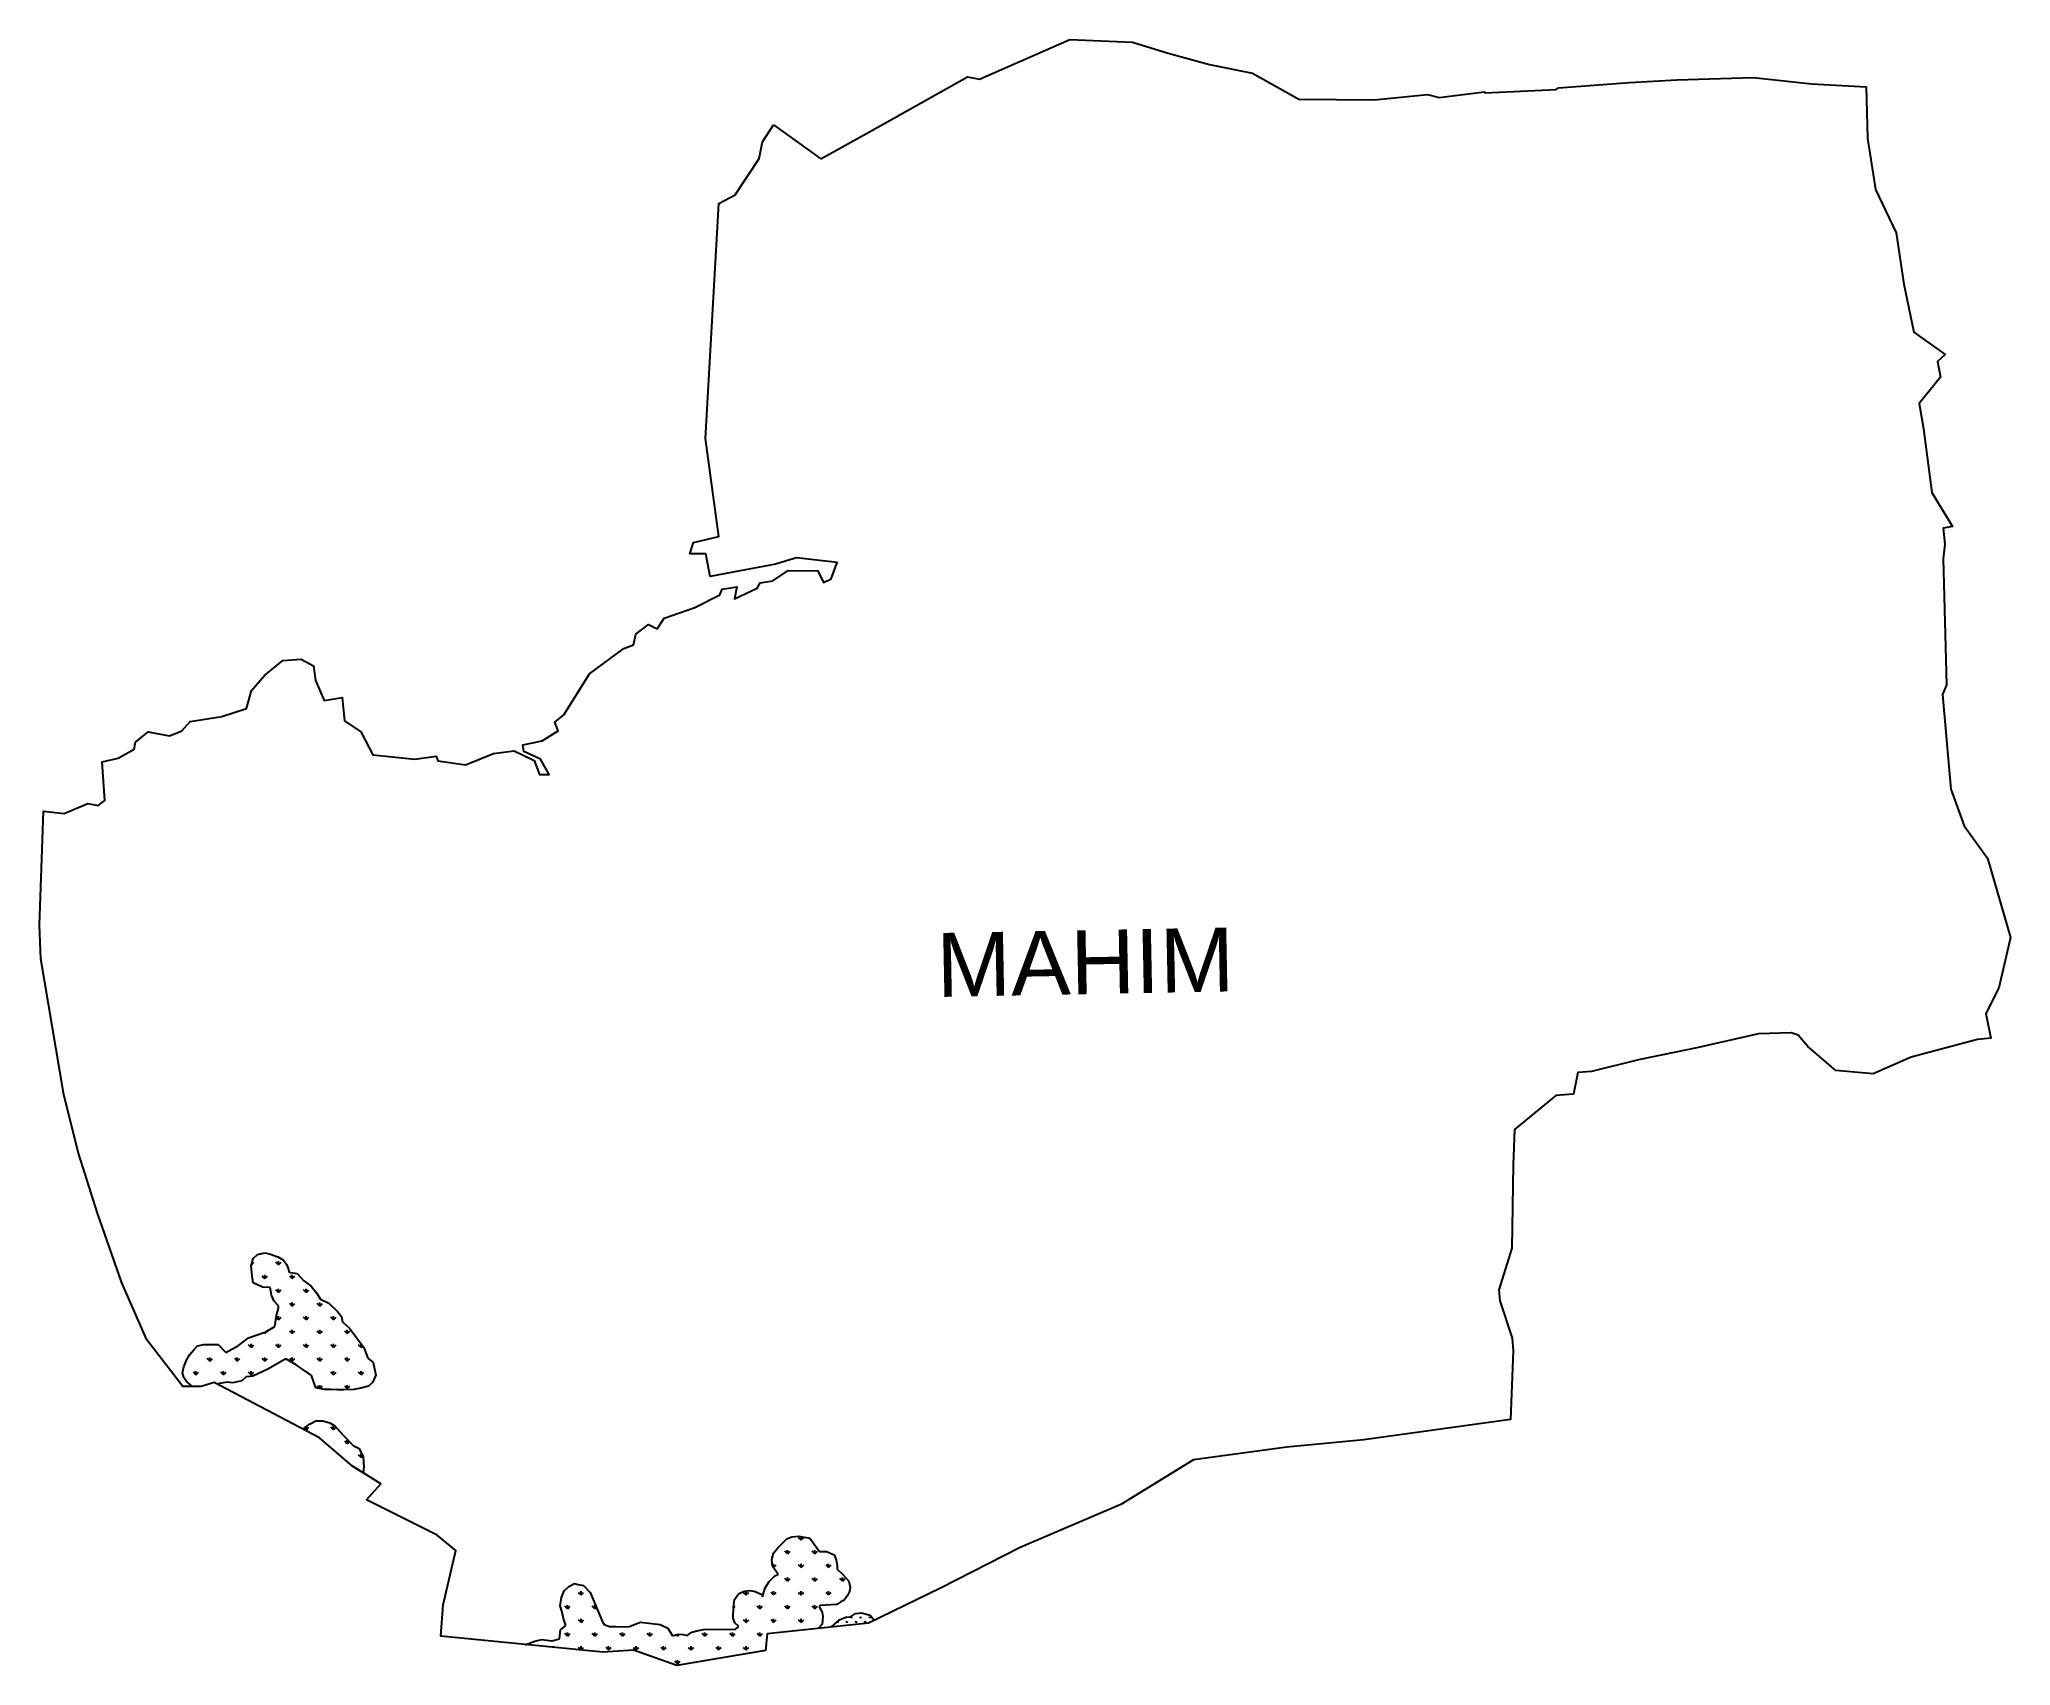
# Model space of a CAD drawing. Header units: metres. Extents: x 260119 to 267842, y 2171850 to 2178220.
import ezdxf

# ---------------------------------------------------------------- set-up
doc = ezdxf.new("R2010")
doc.units = ezdxf.units.M
for name, color, linetype in [('MANGROOVES', 112, 'Continuous'), ('village', 3, 'Continuous'), ('VILLAGE NAME', 250, 'Continuous')]:
    doc.layers.add(name, color=color, linetype=linetype)

msp = doc.modelspace()

# ---------------------------------------------------------------- linework, layer by layer
at = {"color": 3}
msp.add_lwpolyline([(262995.6, 2177885.2), (263180.4, 2177752.6)], dxfattribs=at)
at = {"layer": 'MANGROOVES'}
for p, q in [((260957.1, 2173444.7), (260974.1, 2173460.5)), ((260974.1, 2173460.5), (261002.6, 2173466.5)), ((261002.6, 2173466.5), (261021.3, 2173462.8)), ((261021.3, 2173462.8), (261053.5, 2173451.1)), ((261053.5, 2173451.1), (261075.2, 2173438.4)), ((260949.3, 2173414.6), (260957.1, 2173444.7)), ((260953.1, 2173376.2), (260949.3, 2173414.6)), ((260956.9, 2173349.1), (260953.1, 2173376.2)), ((261075.2, 2173438.4), (261089, 2173420.3)), ((261089, 2173420.3), (261094.6, 2173401.5)), ((261094.6, 2173401.5), (261096.2, 2173391)), ((261096.2, 2173391), (261129.2, 2173385.3)), ((261129.2, 2173385.3), (261155.8, 2173357.3)), ((260993.9, 2173332.1), (260956.9, 2173349.1)), ((261023.5, 2173330.6), (260993.9, 2173332.1)), ((261029, 2173300.9), (261023.5, 2173330.6)), ((261039.3, 2173277.4), (261029, 2173300.9)), ((261155.8, 2173357.3), (261184.4, 2173336.7)), ((261184.4, 2173336.7), (261204.3, 2173310.4)), ((261204.3, 2173310.4), (261221.2, 2173285.2)), ((261055.4, 2173259.6), (261039.3, 2173277.4)), ((261041.5, 2173177.7), (261048.7, 2173221.7)), ((261048.7, 2173221.7), (261056.1, 2173249.5)), ((261056.1, 2173249.5), (261055.4, 2173259.6)), ((261221.2, 2173285.2), (261252.6, 2173269.6)), ((261252.6, 2173269.6), (261287.4, 2173237.5)), ((261287.4, 2173237.5), (261302.7, 2173217.8)), ((260938, 2173133.4), (261006.2, 2173157.1)), ((261006.2, 2173157.1), (261041.5, 2173177.7)), ((261302.7, 2173217.8), (261306.8, 2173196)), ((261306.8, 2173196), (261334.2, 2173171.7)), ((261334.2, 2173171.7), (261390.6, 2173095.4)), ((260695.6, 2173046.4), (260707.8, 2173067.6)), ((260707.8, 2173067.6), (260725.7, 2173088.5)), ((260725.7, 2173088.5), (260738.8, 2173102.1)), ((260738.8, 2173102.1), (260763.1, 2173107.3)), ((260763.1, 2173107.3), (260784.7, 2173107.8)), ((260784.7, 2173107.8), (260819.2, 2173107.4)), ((260819.2, 2173107.4), (260849.6, 2173076.8)), ((260849.6, 2173076.8), (260899.4, 2173103.8)), ((260899.4, 2173103.8), (260938, 2173133.4)), ((261390.6, 2173095.4), (261405.7, 2173054.3)), ((260680.3, 2172997.1), (260685.4, 2173019.5)), ((260685.5, 2172977.8), (260680.3, 2172997.1)), ((260685.4, 2173019.5), (260695.6, 2173046.4)), ((261014.3, 2173011.1), (260956.1, 2172983.4)), ((261084.6, 2173052), (261014.3, 2173011.1)), ((261125.2, 2173028.1), (261084.6, 2173052)), ((261184.9, 2172986.4), (261125.2, 2173028.1)), ((261405.7, 2173054.3), (261426.9, 2173036.5)), ((261437.6, 2172987.5), (261424.1, 2172958.6)), ((261426.9, 2173036.5), (261437.6, 2172987.5)), ((260695.9, 2172962), (260685.5, 2172977.8)), ((260720.9, 2172942), (260695.9, 2172962)), ((260826, 2172954.4), (260817.1, 2172952.2)), ((260853.1, 2172959.6), (260826, 2172954.4)), ((260877.4, 2172956.9), (260853.1, 2172959.6)), ((260912, 2172965.1), (260877.4, 2172956.9)), ((260929, 2172980.6), (260912, 2172965.1)), ((260956.1, 2172983.4), (260929, 2172980.6)), ((261202.6, 2172938.2), (261184.9, 2172986.4)), ((261235.7, 2172931.9), (261202.6, 2172938.2)), ((261261.1, 2172930.9), (261235.7, 2172931.9)), ((261285.2, 2172930.6), (261261.1, 2172930.9)), ((261312.5, 2172929.4), (261285.2, 2172930.6)), ((261350.8, 2172931.7), (261312.5, 2172929.4)), ((261378.9, 2172936.8), (261350.8, 2172931.7)), ((261408.6, 2172944.6), (261378.9, 2172936.8)), ((261424.1, 2172958.6), (261408.6, 2172944.6)), ((261155.9, 2172774.1), (261159.7, 2172782.2)), ((261159.7, 2172782.2), (261180.2, 2172797)), ((261180.2, 2172797), (261202.3, 2172808.6)), ((261202.3, 2172808.6), (261229.2, 2172808.3)), ((261229.2, 2172808.3), (261257.2, 2172800.8)), ((261257.2, 2172800.8), (261276.8, 2172789.1)), ((261276.8, 2172789.1), (261308.4, 2172753.9)), ((261308.4, 2172753.9), (261348.3, 2172711.4)), ((261348.3, 2172711.4), (261372.3, 2172699.7)), ((261372.3, 2172699.7), (261388.1, 2172667.1)), ((261390, 2172627.4), (261387.4, 2172608.8)), ((261387.4, 2172608.8), (261391.1, 2172602.7)), ((261388.1, 2172667.1), (261390, 2172627.4)), ((262995.8, 2172290.2), (263012, 2172311.1)), ((263012, 2172311.1), (263047, 2172345.7)), ((263047, 2172345.7), (263066.7, 2172354.2)), ((263066.7, 2172354.2), (263095, 2172356.8)), ((263095, 2172356.8), (263137.8, 2172349.2)), ((263137.8, 2172349.2), (263175, 2172296.7)), ((263175, 2172296.7), (263203.3, 2172296.4)), ((263203.3, 2172296.4), (263232.3, 2172283.5)), ((262989.3, 2172265.6), (262995.8, 2172290.2)), ((262991, 2172239.6), (262989.3, 2172265.6)), ((263013.3, 2172206.7), (262991, 2172239.6)), ((263232.3, 2172283.5), (263241.2, 2172263.9)), ((263241.2, 2172263.9), (263244.3, 2172240.1)), ((263244.3, 2172240.1), (263244.5, 2172227.6)), ((263244.5, 2172227.6), (263265.6, 2172208)), ((262164.1, 2172117), (262174.8, 2172142.1)), ((262174.8, 2172142.1), (262193.7, 2172160.2)), ((262193.7, 2172160.2), (262215.6, 2172171.5)), ((262215.6, 2172171.5), (262229.9, 2172167.6)), ((262229.9, 2172167.6), (262251.1, 2172164)), ((262251.1, 2172164), (262277.5, 2172136.6)), ((262866.4, 2172135.2), (262880.8, 2172141)), ((262880.8, 2172141), (262903.2, 2172143.8)), ((262903.2, 2172143.8), (262923.5, 2172139.9)), ((262923.5, 2172139.9), (262949.1, 2172127.7)), ((262952.6, 2172119.3), (262962.1, 2172154.8)), ((262962.1, 2172154.8), (262978.3, 2172179)), ((262978.3, 2172179), (263001, 2172201.6)), ((263001, 2172201.6), (263013.3, 2172206.7)), ((263265.6, 2172208), (263290.7, 2172179.8)), ((263293.1, 2172139.8), (263285.6, 2172124.3)), ((263290.7, 2172179.8), (263295, 2172157.3)), ((263295, 2172157.3), (263293.1, 2172139.8)), ((262160, 2172084.2), (262164.1, 2172117)), ((262167.5, 2172058.4), (262160, 2172084.2)), ((262277.5, 2172136.6), (262325.5, 2172021.7)), ((262836.8, 2172036.5), (262838.2, 2172078)), ((262838.2, 2172078), (262841.9, 2172108.2)), ((262841.9, 2172108.2), (262854.9, 2172127.2)), ((262854.9, 2172127.2), (262866.4, 2172135.2)), ((262949.1, 2172127.7), (262952.6, 2172119.3)), ((263178.4, 2172085.5), (263174.5, 2172079.7)), ((263174.5, 2172079.7), (263185.4, 2172058.6)), ((263242.9, 2172088.9), (263178.4, 2172085.5)), ((263258.9, 2172099.5), (263242.9, 2172088.9)), ((263272.3, 2172106.4), (263258.9, 2172099.5)), ((263285.6, 2172124.3), (263272.3, 2172106.4)), ((262157.4, 2171954), (262160.9, 2171990)), ((262160.9, 2171990), (262182.3, 2172006.3)), ((262172.7, 2172034.7), (262167.5, 2172058.4)), ((262182.3, 2172006.3), (262172.7, 2172034.7)), ((262325.5, 2172021.7), (262332.4, 2172011.2)), ((262332.4, 2172011.2), (262352.2, 2172002.7)), ((262352.2, 2172002.7), (262377.1, 2172002.9)), ((262377.1, 2172002.9), (262402.9, 2172001.2)), ((262402.9, 2172001.2), (262431.1, 2172003)), ((262431.1, 2172003), (262452.9, 2172012.2)), ((262452.9, 2172012.2), (262474.5, 2172019.5)), ((262474.5, 2172019.5), (262551.4, 2172010.1)), ((262551.4, 2172010.1), (262581.2, 2171996.9)), ((262581.2, 2171996.9), (262599.9, 2171966)), ((262675.7, 2171980.8), (262694.4, 2171986)), ((262694.4, 2171986), (262721.5, 2171990.6)), ((262721.5, 2171990.6), (262762.2, 2171991.8)), ((262762.2, 2171991.8), (262845.4, 2171991.6)), ((262844.1, 2172017.3), (262836.8, 2172036.5)), ((262860.1, 2172003), (262844.1, 2172017.3)), ((262845.4, 2171991.6), (262860.1, 2172003)), ((263186.3, 2172011.6), (263170.9, 2171995.4)), ((263185.4, 2172058.6), (263188.6, 2172041.5)), ((263188.6, 2172041.5), (263186.3, 2172011.6)), ((263223, 2172000.9), (263253.4, 2172029.1)), ((263253.4, 2172029.1), (263278, 2172038.8)), ((263278, 2172038.8), (263296.7, 2172041.2)), ((263296.7, 2172041.2), (263316.1, 2172053.7)), ((263316.1, 2172053.7), (263339.5, 2172056.7)), ((263339.5, 2172056.7), (263373.5, 2172047.2)), ((263373.5, 2172047.2), (263390.2, 2172027.1)), ((262023, 2171931.4), (262060.1, 2171945.1)), ((262060.1, 2171945.1), (262088, 2171952.2)), ((262088, 2171952.2), (262126.5, 2171946.8)), ((262126.5, 2171946.8), (262157.4, 2171954)), ((262599.9, 2171966), (262622, 2171972.3)), ((262622, 2171972.3), (262641.5, 2171971.9)), ((262641.5, 2171971.9), (262657.3, 2171967.7)), ((262657.3, 2171967.7), (262675.7, 2171980.8))]:
    msp.add_line(p, q, dxfattribs=at)
at = {"layer": 'MANGROOVES', "linetype": 'Continuous'}
for p, q in [((260951.4, 2173422.6), (260958.4, 2173429.6)), ((261002.2, 2173365.7), (260992.1, 2173375.8)), ((261002.2, 2173365.7), (261002.2, 2173380)), ((261002.2, 2173365.7), (261012.3, 2173375.8)), ((261056, 2173419.5), (261045.9, 2173429.6)), ((261056, 2173419.5), (261056, 2173433.8)), ((261056, 2173419.5), (261066.1, 2173429.6)), ((261109.9, 2173365.7), (261099.8, 2173375.8)), ((261109.9, 2173365.7), (261109.9, 2173380)), ((261109.9, 2173365.7), (261120, 2173375.8)), ((261056, 2173311.8), (261045.9, 2173321.9)), ((261056, 2173311.8), (261056, 2173326.1)), ((261056, 2173311.8), (261066.1, 2173321.9)), ((261163.8, 2173311.8), (261153.7, 2173321.9)), ((261163.8, 2173311.8), (261163.8, 2173326.1)), ((261163.8, 2173311.8), (261173.9, 2173321.9)), ((261109.9, 2173257.9), (261099.8, 2173268)), ((261109.9, 2173257.9), (261109.9, 2173272.2)), ((261109.9, 2173257.9), (261120, 2173268)), ((261217.7, 2173257.9), (261207.6, 2173268)), ((261217.7, 2173257.9), (261217.7, 2173272.2)), ((261217.7, 2173257.9), (261227.8, 2173268)), ((261002.2, 2173150.1), (260998, 2173154.3)), ((261002.2, 2173150.1), (261012.3, 2173160.2)), ((261002.2, 2173150.1), (261002.2, 2173155.7)), ((261056, 2173204), (261047.3, 2173212.8)), ((261056, 2173204), (261056, 2173218.3)), ((261056, 2173204), (261066.1, 2173214.1)), ((261109.9, 2173150.1), (261099.8, 2173160.2)), ((261109.9, 2173150.1), (261109.9, 2173164.4)), ((261109.9, 2173150.1), (261120, 2173160.2)), ((261163.8, 2173204), (261153.7, 2173214.1)), ((261163.8, 2173204), (261163.8, 2173218.3)), ((261163.8, 2173204), (261173.9, 2173214.1)), ((261217.7, 2173150.1), (261207.6, 2173160.2)), ((261217.7, 2173150.1), (261217.7, 2173164.4)), ((261217.7, 2173150.1), (261227.8, 2173160.2)), ((261271.6, 2173204), (261261.5, 2173214.1)), ((261271.6, 2173204), (261271.6, 2173218.3)), ((261271.6, 2173204), (261281.7, 2173214.1)), ((261325.5, 2173150.1), (261315.4, 2173160.2)), ((261325.5, 2173150.1), (261325.5, 2173164.4)), ((261325.5, 2173150.1), (261335.6, 2173160.2)), ((260948.3, 2173096.3), (260938.2, 2173106.4)), ((260948.3, 2173096.3), (260948.3, 2173110.5)), ((260948.3, 2173096.3), (260958.4, 2173106.4)), ((261056, 2173096.3), (261045.9, 2173106.4)), ((261056, 2173096.3), (261056, 2173110.5)), ((261056, 2173096.3), (261066.1, 2173106.4)), ((261163.8, 2173096.3), (261153.7, 2173106.4)), ((261163.8, 2173096.3), (261163.8, 2173110.5)), ((261163.8, 2173096.3), (261173.9, 2173106.4)), ((261271.6, 2173096.3), (261261.5, 2173106.4)), ((261271.6, 2173096.3), (261271.6, 2173110.5)), ((261271.6, 2173096.3), (261281.7, 2173106.4)), ((261379.3, 2173096.3), (261369.2, 2173106.4)), ((261379.3, 2173096.3), (261379.3, 2173110.5)), ((261379.3, 2173096.3), (261385.5, 2173102.4)), ((260732.8, 2172988.5), (260722.7, 2172998.6)), ((260732.8, 2172988.5), (260732.8, 2173002.8)), ((260732.8, 2172988.5), (260742.9, 2172998.6)), ((260786.6, 2173042.4), (260776.5, 2173052.5)), ((260786.6, 2173042.4), (260786.6, 2173056.7)), ((260786.6, 2173042.4), (260796.7, 2173052.5)), ((260840.5, 2172988.5), (260830.4, 2172998.6)), ((260840.5, 2172988.5), (260840.5, 2173002.8)), ((260840.5, 2172988.5), (260850.6, 2172998.6)), ((260894.4, 2173042.4), (260884.3, 2173052.5)), ((260894.4, 2173042.4), (260894.4, 2173056.7)), ((260894.4, 2173042.4), (260904.5, 2173052.5)), ((260948.3, 2172988.5), (260938.2, 2172998.6)), ((260948.3, 2172988.5), (260948.3, 2173002.8)), ((260948.3, 2172988.5), (260958.4, 2172998.6)), ((261002.2, 2173042.4), (260992.1, 2173052.5)), ((261002.2, 2173042.4), (261002.2, 2173056.7)), ((261002.2, 2173042.4), (261012.3, 2173052.5)), ((261109.9, 2173042.4), (261099.8, 2173052.5)), ((261109.9, 2173042.4), (261109.9, 2173056.7)), ((261109.9, 2173042.4), (261120, 2173052.5)), ((261163.8, 2173001.1), (261163.8, 2173002.8)), ((261171.2, 2172995.9), (261173.9, 2172998.6)), ((261217.7, 2173042.4), (261207.6, 2173052.5)), ((261217.7, 2173042.4), (261217.7, 2173056.7)), ((261217.7, 2173042.4), (261227.8, 2173052.5)), ((261271.6, 2172988.5), (261261.5, 2172998.6)), ((261271.6, 2172988.5), (261271.6, 2173002.8)), ((261271.6, 2172988.5), (261281.7, 2172998.6)), ((261325.5, 2173042.4), (261315.4, 2173052.5)), ((261325.5, 2173042.4), (261325.5, 2173056.7)), ((261325.5, 2173042.4), (261335.6, 2173052.5)), ((261379.3, 2172988.5), (261369.2, 2172998.6)), ((261379.3, 2172988.5), (261379.3, 2173002.8)), ((261379.3, 2172988.5), (261389.4, 2172998.6)), ((261216.8, 2172935.5), (261207.6, 2172944.7)), ((261217.7, 2172935.4), (261217.7, 2172948.9)), ((261218.3, 2172935.2), (261227.8, 2172944.7)), ((261325.5, 2172934.6), (261315.4, 2172944.7)), ((261325.5, 2172934.6), (261325.5, 2172948.9)), ((261325.5, 2172934.6), (261335.6, 2172944.7)), ((261163.8, 2172773), (261158, 2172778.7)), ((261163.8, 2172773), (261163.8, 2172785.2)), ((261163.8, 2172773), (261173.9, 2172783.1)), ((261271.6, 2172773), (261261.5, 2172783.1)), ((261271.6, 2172773), (261271.6, 2172787.3)), ((261271.6, 2172773), (261281.7, 2172783.1)), ((261325.5, 2172719.1), (261315.4, 2172729.2)), ((261325.5, 2172719.1), (261325.5, 2172733.4)), ((261325.5, 2172719.1), (261333.5, 2172727.2)), ((261379.3, 2172665.2), (261379.3, 2172679.5)), ((261379.3, 2172665.2), (261369.2, 2172675.3)), ((261379.3, 2172665.2), (261385.8, 2172671.7)), ((263049.7, 2172288), (263039.6, 2172298.1)), ((263049.7, 2172288), (263049.7, 2172302.3)), ((263049.7, 2172288), (263059.8, 2172298.1)), ((263103.5, 2172341.9), (263093.4, 2172352)), ((263103.5, 2172341.9), (263103.5, 2172355.2)), ((263103.5, 2172341.9), (263113.6, 2172352)), ((263157.4, 2172288), (263147.3, 2172298.1)), ((263157.4, 2172288), (263157.4, 2172302.3)), ((263157.4, 2172288), (263167.5, 2172298.1)), ((262995.8, 2172234.2), (262992.5, 2172237.4)), ((262995.8, 2172234.2), (262995.8, 2172248.4)), ((262995.8, 2172234.2), (263005.9, 2172244.3)), ((263103.5, 2172234.2), (263093.4, 2172244.3)), ((263103.5, 2172234.2), (263103.5, 2172248.4)), ((263103.5, 2172234.2), (263113.6, 2172244.3)), ((263211.3, 2172234.2), (263201.2, 2172244.3)), ((263211.3, 2172234.2), (263211.3, 2172248.4)), ((263211.3, 2172234.2), (263221.4, 2172244.3)), ((262241.4, 2172126.4), (262241.4, 2172140.7)), ((262888, 2172126.4), (262888, 2172140.7)), ((262995.8, 2172126.4), (262995.8, 2172140.7)), ((263049.7, 2172180.3), (263039.6, 2172190.4)), ((263049.7, 2172180.3), (263049.7, 2172194.6)), ((263049.7, 2172180.3), (263059.8, 2172190.4)), ((263103.5, 2172126.4), (263103.5, 2172140.7)), ((263157.4, 2172180.3), (263147.3, 2172190.4)), ((263157.4, 2172180.3), (263157.4, 2172194.6)), ((263157.4, 2172180.3), (263167.5, 2172190.4)), ((263211.3, 2172126.4), (263211.3, 2172140.7)), ((263265.2, 2172180.3), (263255.1, 2172190.4)), ((263265.2, 2172180.3), (263265.2, 2172194.6)), ((263265.2, 2172180.3), (263275.3, 2172190.4)), ((262187.6, 2172072.5), (262177.5, 2172082.6)), ((262187.6, 2172072.5), (262187.6, 2172086.8)), ((262187.6, 2172072.5), (262197.7, 2172082.6)), ((262241.4, 2172126.4), (262231.3, 2172136.5)), ((262241.4, 2172126.4), (262251.5, 2172136.5)), ((262295.3, 2172072.5), (262285.2, 2172082.6)), ((262295.3, 2172072.5), (262295.3, 2172086.8)), ((262295.3, 2172072.5), (262301.6, 2172078.8)), ((262838.1, 2172076.5), (262844.2, 2172082.6)), ((262888, 2172126.4), (262877.9, 2172136.5)), ((262888, 2172126.4), (262898.1, 2172136.5)), ((262941.9, 2172072.5), (262931.8, 2172082.6)), ((262941.9, 2172072.5), (262941.9, 2172086.8)), ((262941.9, 2172072.5), (262952, 2172082.6)), ((262995.8, 2172126.4), (262985.7, 2172136.5)), ((262995.8, 2172126.4), (263005.9, 2172136.5)), ((263049.7, 2172072.5), (263039.6, 2172082.6)), ((263049.7, 2172072.5), (263049.7, 2172086.8)), ((263049.7, 2172072.5), (263059.8, 2172082.6)), ((263103.5, 2172126.4), (263093.4, 2172136.5)), ((263103.5, 2172126.4), (263113.6, 2172136.5)), ((263157.4, 2172072.5), (263147.3, 2172082.6)), ((263157.4, 2172072.5), (263157.4, 2172086.8)), ((263157.4, 2172072.5), (263167.5, 2172082.6)), ((263211.3, 2172126.4), (263201.2, 2172136.5)), ((263211.3, 2172126.4), (263221.4, 2172136.5)), ((262241.4, 2172018.6), (262231.3, 2172028.7)), ((262241.4, 2172018.6), (262241.4, 2172032.9)), ((262241.4, 2172018.6), (262251.5, 2172028.7)), ((262888, 2172018.6), (262877.9, 2172028.7)), ((262888, 2172018.6), (262888, 2172032.9)), ((262888, 2172018.6), (262898.1, 2172028.7)), ((262995.8, 2172018.6), (262985.7, 2172028.7)), ((262995.8, 2172018.6), (262995.8, 2172032.9)), ((262995.8, 2172018.6), (263005.9, 2172028.7)), ((263103.5, 2172018.6), (263093.4, 2172028.7)), ((263103.5, 2172018.6), (263103.5, 2172032.9)), ((263103.5, 2172018.6), (263113.6, 2172028.7)), ((263228.4, 2172001.5), (263226.1, 2172003.8)), ((263229.3, 2172001.6), (263229.3, 2172005.4)), ((263230.3, 2172001.7), (263232.6, 2172004)), ((263247.2, 2172018.6), (263244.8, 2172021.1)), ((263247.2, 2172018.6), (263247.2, 2172023.4)), ((263247.2, 2172018.6), (263250.6, 2172022)), ((263265.2, 2172005.4), (263265.2, 2172005.4)), ((263283.1, 2172018.6), (263279.8, 2172022)), ((263283.1, 2172018.6), (263283.1, 2172023.4)), ((263283.1, 2172018.6), (263286.5, 2172022)), ((263301.1, 2172036.6), (263297.7, 2172040)), ((263301.1, 2172036.6), (263301.1, 2172041.3)), ((263301.1, 2172036.6), (263304.5, 2172040)), ((263319.1, 2172018.6), (263315.7, 2172022)), ((263319.1, 2172018.6), (263319.1, 2172023.4)), ((263319.1, 2172018.6), (263322.4, 2172022)), ((263337, 2172036.6), (263333.7, 2172040)), ((263337, 2172036.6), (263337, 2172041.3)), ((263337, 2172036.6), (263340.4, 2172040)), ((263355, 2172018.6), (263351.6, 2172022)), ((263355, 2172018.6), (263355, 2172023.4)), ((263355, 2172018.6), (263358.4, 2172022)), ((263373, 2172036.6), (263369.6, 2172040)), ((263373, 2172036.6), (263373, 2172041.3)), ((263373, 2172036.6), (263376.3, 2172040)), ((262133.7, 2171921.8), (262133.7, 2171925.2)), ((262143.7, 2171920.9), (262143.8, 2171921)), ((262187.6, 2171964.7), (262177.5, 2171974.8)), ((262187.6, 2171964.7), (262187.6, 2171979)), ((262187.6, 2171964.7), (262197.7, 2171974.8)), ((262241, 2171911.3), (262231.3, 2171921)), ((262241.4, 2171911.3), (262241.4, 2171925.2)), ((262241.8, 2171911.2), (262251.5, 2171921)), ((262295.3, 2171964.7), (262285.2, 2171974.8)), ((262295.3, 2171964.7), (262295.3, 2171979)), ((262295.3, 2171964.7), (262305.4, 2171974.8)), ((262349.2, 2171910.9), (262339.1, 2171921)), ((262349.2, 2171910.9), (262349.2, 2171925.2)), ((262349.2, 2171910.9), (262359.3, 2171921)), ((262403.1, 2171964.7), (262393, 2171974.8)), ((262403.1, 2171964.7), (262403.1, 2171979)), ((262403.1, 2171964.7), (262413.2, 2171974.8)), ((262457, 2171910.9), (262446.9, 2171921)), ((262457, 2171910.9), (262457, 2171925.2)), ((262457, 2171910.9), (262467.1, 2171921)), ((262510.8, 2171964.7), (262500.7, 2171974.8)), ((262510.8, 2171964.7), (262510.8, 2171979)), ((262510.8, 2171964.7), (262520.9, 2171974.8)), ((262564.7, 2171910.9), (262554.6, 2171921)), ((262564.7, 2171910.9), (262564.7, 2171925.2)), ((262564.7, 2171910.9), (262574.8, 2171921)), ((262618.6, 2171964.7), (262613.5, 2171969.9)), ((262618.6, 2171964.7), (262626.1, 2171972.2)), ((262618.6, 2171964.7), (262618.6, 2171971.4)), ((262672.5, 2171910.9), (262662.4, 2171921)), ((262672.5, 2171910.9), (262672.5, 2171925.2)), ((262672.5, 2171910.9), (262682.6, 2171921)), ((262726.4, 2171964.7), (262716.3, 2171974.8)), ((262726.4, 2171964.7), (262726.4, 2171979)), ((262726.4, 2171964.7), (262736.5, 2171974.8)), ((262780.3, 2171910.9), (262770.2, 2171921)), ((262780.3, 2171910.9), (262780.3, 2171925.2)), ((262780.3, 2171910.9), (262790.4, 2171921)), ((262834.1, 2171964.7), (262824, 2171974.8)), ((262834.1, 2171964.7), (262834.1, 2171979)), ((262834.1, 2171964.7), (262844.2, 2171974.8)), ((262888, 2171910.9), (262877.9, 2171921)), ((262888, 2171910.9), (262888, 2171925.2)), ((262888, 2171910.9), (262898.1, 2171921)), ((262941.9, 2171964.7), (262931.8, 2171974.8)), ((262941.9, 2171964.7), (262941.9, 2171979)), ((262941.9, 2171964.7), (262952, 2171974.8)), ((262618.6, 2171857), (262608.5, 2171867.1)), ((262618.6, 2171857), (262618.6, 2171871.3)), ((262618.6, 2171857), (262628.7, 2171867.1)), ((262716.7, 2171866.7), (262716.3, 2171867.1)), ((262726.4, 2171868.3), (262726.4, 2171871.3))]:
    msp.add_line(p, q, dxfattribs=at)
at = {"layer": 'village', "color": 3}
for points in [[(263180.4, 2177752.6, 0), (263392.9, 2177869.7, 0), (263754.9, 2178073.5, 0), (263802.3, 2178065.1, 0), (264156, 2178220.2, 0), (264401.1, 2178210.1, 0), (264541.6, 2178166.6, 0), (264703.5, 2178122.6, 0), (264871.9, 2178088.4, 0), (265053.8, 2177986.3, 0), (265349.1, 2177983.1, 0), (265557, 2178004.5, 0), (265603.1, 2177992.6, 0), (265780.5, 2178014.6, 0), (265782.1, 2178010.4, 0), (266061.4, 2178024.3, 0), (266071, 2178030.5, 0), (266348.8, 2178051.8, 0), (266534.8, 2178061.3, 0), (266833, 2178071.5, 0), (267063.5, 2178046.1, 0), (267275.8, 2178033.9, 0), (267281.8, 2177834, 0), (267312.3, 2177632, 0), (267393.6, 2177461.9, 0), (267423.4, 2177261.4, 0), (267463, 2177072.9, 0), (267586.1, 2176985.4, 0), (267555.6, 2176958.3, 0), (267567.8, 2176897.1, 0), (267484, 2176793.3, 0), (267500.8, 2176695, 0), (267532.7, 2176445.9, 0), (267613.8, 2176311.6, 0), (267577, 2176306.2, 0), (267584.4, 2176242.8, 0), (267577.1, 2176185.3, 0), (267591, 2175691.7, 0), (267575.6, 2175653.8, 0), (267608.2, 2175282.9, 0), (267659.5, 2175140, 0), (267751.1, 2175012.2, 0), (267841.7, 2174702, 0)], [(267841.7, 2174702, 0), (267796, 2174505.2, 0), (267744.9, 2174404, 0), (267765, 2174307.8, 0), (267712, 2174302.2, 0), (267452.8, 2174233.7, 0), (267303.4, 2174168.4, 0), (267157.2, 2174181.1, 0), (267047.6, 2174274.8, 0), (267009.9, 2174318.9, 0), (266981.6, 2174328.6, 0), (266854.8, 2174324.8, 0), (266612.5, 2174270.3, 0), (266384.1, 2174222.7, 0), (266199.6, 2174176.8, 0), (266146.9, 2174172.6, 0), (266130, 2174087.8, 0), (266059.6, 2174082.8, 0), (265898.8, 2173949.7, 0), (265893.3, 2173811.5, 0), (265887.5, 2173485.2, 0), (265837.5, 2173321.1, 0), (265841.3, 2173278.3, 0), (265888.5, 2173132.1, 0), (265892.7, 2173082.2, 0), (265882.5, 2172813.4, 0), (265307.4, 2172734.2, 0), (265006.2, 2172705.1, 0), (264640.9, 2172655.6, 0), (264356.3, 2172481.4, 0), (263961.3, 2172312.5, 0), (263650, 2172153.2, 0), (263367.9, 2172016.2, 0), (262970.6, 2171974.3, 0), (262964, 2171908.2, 0), (262616.1, 2171849.8, 0), (262446.7, 2171910.1, 0), (262327.3, 2171902.8, 0), (261692.5, 2171965.2, 0), (261701.4, 2172088, 0), (261750.8, 2172301, 0), (261677.3, 2172361, 0), (261400.2, 2172498.9, 0), (261456.6, 2172561.2, 0), (261346.1, 2172631.2, 0), (261216.3, 2172742.3, 0), (260804.5, 2172958.8, 0), (260753.7, 2172942.8, 0), (260681.1, 2172942.7, 0), (260540.7, 2173125.7, 0), (260441.8, 2173348.6, 0), (260347.4, 2173622.3, 0), (260272.5, 2173857.1, 0), (260215, 2174085.6, 0), (260125.4, 2174619, 0), (260119.4, 2174750.3, 0), (260135.8, 2175197.1, 0), (260216, 2175187.7, 0), (260308.8, 2175226.8, 0), (260349.7, 2175219.3, 0), (260376.2, 2175239, 0), (260365, 2175390.7, 0), (260427.8, 2175403.9, 0), (260490.5, 2175440.2, 0), (260495.8, 2175467.4, 0), (260545.3, 2175507.8, 0), (260628.9, 2175492, 0), (260677.5, 2175511.8, 0), (260709.4, 2175548.4, 0), (260834.3, 2175567.4, 0), (260930.3, 2175599.4, 0), (260950.8, 2175669.5, 0), (261001.4, 2175728.3, 0), (261072.8, 2175787.1, 0), (261144.8, 2175792.3, 0), (261192.8, 2175766.5, 0), (261201.4, 2175708.4, 0), (261235.4, 2175630.6, 0), (261305.6, 2175641.9, 0), (261314.6, 2175550.2, 0), (261378.9, 2175507.6, 0), (261426.2, 2175417.7, 0), (261589.9, 2175400, 0), (261673.3, 2175412.6, 0), (261680.2, 2175394.1, 0), (261788.1, 2175378.4, 0), (261898.8, 2175423.1, 0), (261979.1, 2175433.3, 0), (262058.1, 2175395, 0), (262078.9, 2175340.2, 0), (262116.8, 2175340.3, 0), (262082.8, 2175400.1, 0), (262016.8, 2175430.5, 0), (262013.2, 2175456.2, 0), (262089, 2175472.1, 0), (262152.1, 2175511, 0), (262138.2, 2175545.3, 0), (262173.3, 2175574.8, 0), (262274.3, 2175734.8, 0), (262409.3, 2175833.7, 0), (262446.3, 2175847.9, 0), (262455.4, 2175890.9, 0), (262505.6, 2175928.2, 0), (262539.8, 2175910.8, 0), (262567.1, 2175953.1, 0), (262687.3, 2175994.7, 0), (262784.5, 2176045, 0), (262794.7, 2176066.3, 0), (262851.2, 2176075.2, 0), (262842, 2176028.5, 0), (262931, 2176069.9, 0), (262943.2, 2176091.8, 0), (262992.5, 2176098.7, 0), (263053.1, 2176139.2, 0), (263168.5, 2176138.7, 0), (263191.7, 2176093.2, 0), (263221.2, 2176107.4, 0), (263245.1, 2176171.5, 0), (263085.5, 2176189.5, 0), (263003.3, 2176164.5, 0), (262746.8, 2176116.7, 0), (262730.6, 2176204.8, 0), (262667.8, 2176205.6, 0), (262681.6, 2176249.4, 0), (262781.4, 2176272.7, 0), (262728.5, 2176656.8, 0), (262780.9, 2177576.9, 0), (262845.2, 2177611.9, 0), (262939.2, 2177753.9, 0), (262951.7, 2177818.4, 0), (262995.6, 2177885.2, 0)]]:
    msp.add_polyline3d(points, dxfattribs=at)

# ---------------------------------------------------------------- texts
at = {"layer": 'VILLAGE NAME', "insert": (263631.4, 2174719.3), "char_height": 250.513, "attachment_point": 1, "rotation": 1.10283}
msp.add_mtext_dynamic_manual_height_columns('{\\fArial|b0|i0|c0|p34;MAHIM}', width=1674.558, gutter_width=1252.6, heights=[0], dxfattribs=at)

doc.saveas('drawing.dxf')
